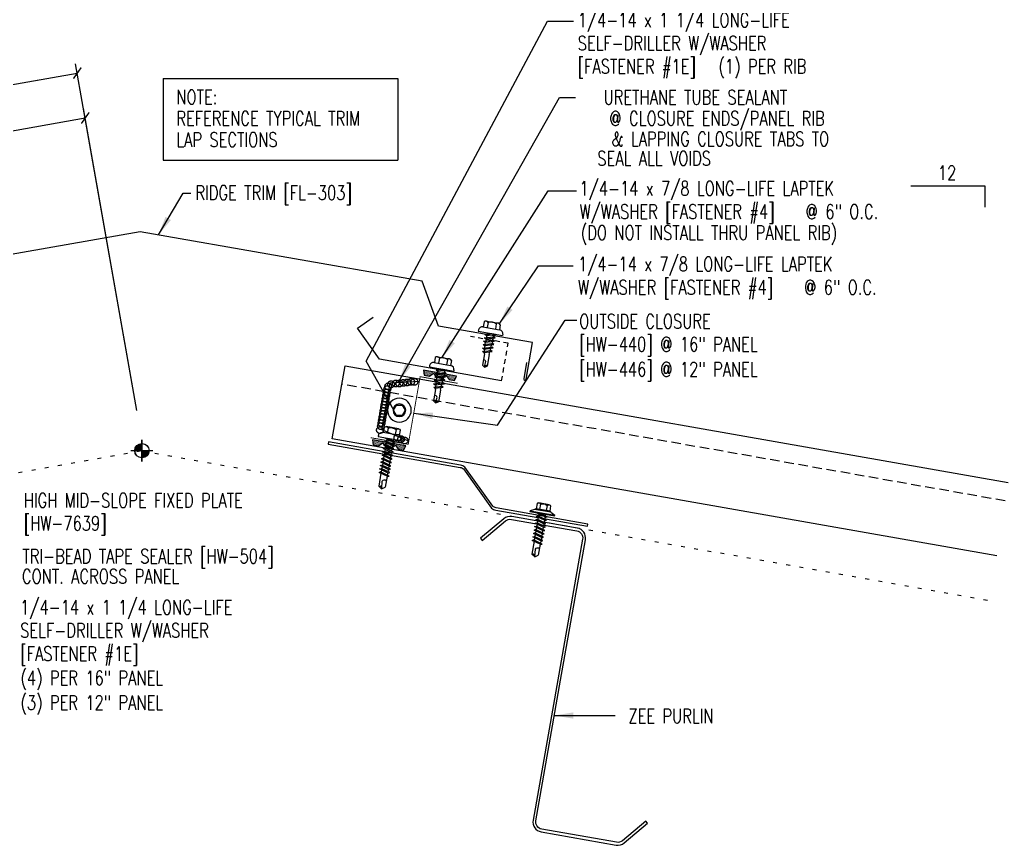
# Model space of a CAD drawing. Header units: inches. Extents: x -2 to 189, y 13 to 99.
# Drawn here: x 20.01 to 45.9, y 13.15 to 34.77 of the extents above; entities that cross this region are included whole.
import ezdxf
from ezdxf.enums import TextEntityAlignment as Align

# ---------------------------------------------------------------- set-up
doc = ezdxf.new("R2010")
doc.units = ezdxf.units.IN
doc.header["$MEASUREMENT"] = 0
for name, pattern in [('CENTER2', [1.125, 0.75, -0.125, 0.125, -0.125]), ('DASH2', [0.1875, 0.125, -0.0625]), ('DOT', [0.25, 0, -0.25]), ('HIDDEN2', [0.1875, 0.125, -0.0625])]:
    doc.linetypes.add(name, pattern=pattern)
for name, color, linetype in [('CLO', 3, 'Continuous'), ('DIM', 2, 'Continuous'), ('FASTENER', 9, 'Continuous'), ('MARK', 1, 'Continuous'), ('PANEL', 11, 'Continuous'), ('PURLIN', 1, 'Continuous'), ('SEALANT', 253, 'CENTER2'), ('SECTION', 11, 'Continuous'), ('STLA', 12, 'Continuous'), ('TAPE', 8, 'Continuous'), ('TEXT', 2, 'Continuous'), ('TRIM', 6, 'Continuous')]:
    doc.layers.add(name, color=color, linetype=linetype)
doc.styles.add('TEXT1', font='ROMANS.shx', dxfattribs={"width": 0.75, "height": 0.375})
doc.dimstyles.new('DETAIL', dxfattribs={"dimscale": 4, "dimtxt": 0.375, "dimasz": 0.0625, "dimexe": 0.0625, "dimexo": 0.125, "dimgap": 0.0625, "dimtad": 1, "dimdec": 4, "dimzin": 3, "dimdsep": 46, "dimlunit": 4, "dimtxsty": 'TEXT1', "dimblk": 'ARCHTICK', "dimcen": 0.0625, "dimclrd": 7, "dimclre": 7, "dimclrt": 2, "dimadec": 0, "dimazin": 0, "dimtfac": 0.59375, "dimtdec": 4, "dimtmove": 0, "dimatfit": 3, "dimfxl": 0, "dimfrac": 2, "dimtolj": 1, "dimtzin": 3, "dimarcsym": 0})
doc.dimstyles.new('DETAIL$7', dxfattribs={"dimscale": 4, "dimtxt": 0.375, "dimasz": 0.125, "dimexe": 0.0625, "dimexo": 0.125, "dimgap": 0.0625, "dimtad": 1, "dimdec": 4, "dimzin": 3, "dimdsep": 46, "dimlunit": 4, "dimtxsty": 'TEXT1', "dimblk": 'ARCHTICK', "dimcen": 0.0625, "dimclrd": 7, "dimclre": 7, "dimclrt": 2, "dimadec": 0, "dimazin": 0, "dimtfac": 0.59375, "dimtdec": 4, "dimtmove": 0, "dimatfit": 3, "dimfxl": 0, "dimfrac": 2, "dimtolj": 1, "dimtzin": 3, "dimarcsym": 0})

# ---------------------------------------------------------------- blocks, each defined once
blk = doc.blocks.new('_ArchTick')
at = {"color": 0, "linetype": 'ByBlock', "const_width": 0.15}
blk.add_lwpolyline([(-0.5, -0.5), (0.5, 0.5)], dxfattribs=at)
blk = doc.blocks.new('*D16')
at = {"layer": 'DEFPOINTS', "color": 0}
for p in [(21.516, 33.376), (10.919, 24.457), (23.162, 24.046)]:
    blk.add_point(p, dxfattribs=at)
at = {"layer": 'DIM', "color": 7, "lineweight": -2}
for p, q in [((23.075, 24.538), (21.473, 33.622)), ((9.713, 31.295), (21.516, 33.376)), ((10.832, 24.949), (9.669, 31.541))]:
    blk.add_line(p, q, dxfattribs=at)
at = {"layer": 'DIM', "color": 7, "lineweight": -2, "xscale": 0.25, "yscale": 0.25, "zscale": 0.25}
for p, rotation in [((21.516, 33.376), 10), ((9.713, 31.295), 190)]:
    blk.add_blockref('_ArchTick', p, dxfattribs=dict(at, rotation=rotation))
at = {"layer": 'DIM', "color": 2, "insert": (15.532, 32.802), "char_height": 0.375, "attachment_point": 5, "rotation": 10, "style": 'TEXT1'}
blk.add_mtext('\\A1;12"', dxfattribs=at)
blk = doc.blocks.new('*D17')
at = {"layer": 'DEFPOINTS', "color": 0}
for p in [(21.724, 32.201), (17.791, 25.711), (23.162, 24.046)]:
    blk.add_point(p, dxfattribs=at)
at = {"layer": 'DIM', "color": 7, "lineweight": -2}
for p, q in [((23.075, 24.538), (21.68, 32.447)), ((16.8, 31.332), (21.724, 32.201)), ((17.704, 26.203), (16.756, 31.579))]:
    blk.add_line(p, q, dxfattribs=at)
at = {"layer": 'DIM', "color": 7, "lineweight": -2, "xscale": 0.25, "yscale": 0.25, "zscale": 0.25}
for p, rotation in [((21.724, 32.201), 10), ((16.8, 31.332), 190)]:
    blk.add_blockref('_ArchTick', p, dxfattribs=dict(at, rotation=rotation))
at = {"layer": 'DIM', "color": 2, "insert": (19.18, 32.233), "char_height": 0.375, "attachment_point": 5, "rotation": 10, "style": 'TEXT1'}
blk.add_mtext('\\A1;5"', dxfattribs=at)
blk = doc.blocks.new('A$C23AA14D5')
at = {"layer": 'CLO', "const_width": 0.0239}
blk.add_lwpolyline([(2.284, 0.187), (1.299, 0.014), (0.987, 1.785), (0.002, 1.611)], dxfattribs=at)
at = {"layer": 'CLO'}
blk.add_lwpolyline([(1.285, 0.094), (1.993, 0.397), (1.776, 1.628), (1.007, 1.67)], dxfattribs=at)
blk = doc.blocks.new('*X7')
at = {"color": 0}
for p, q in [((-0.434, 0.135), (-0.434, 0.135)), ((-0.434, 0.123), (-0.434, 0.123)), ((-0.422, 0.141), (-0.422, 0.141)), ((-0.422, 0.129), (-0.422, 0.129)), ((-0.422, 0.117), (-0.422, 0.117)), ((-0.422, 0.105), (-0.422, 0.105)), ((-0.422, 0.094), (-0.422, 0.094)), ((-0.422, 0.082), (-0.422, 0.082)), ((-0.41, 0.135), (-0.41, 0.135)), ((-0.41, 0.123), (-0.41, 0.123)), ((-0.41, 0.111), (-0.41, 0.111)), ((-0.41, 0.1), (-0.41, 0.1)), ((-0.41, 0.088), (-0.41, 0.088)), ((-0.41, 0.076), (-0.41, 0.076)), ((-0.41, 0.064), (-0.41, 0.064)), ((-0.41, 0.053), (-0.41, 0.053)), ((-0.41, 0.041), (-0.41, 0.041)), ((-0.398, 0.141), (-0.398, 0.141)), ((-0.398, 0.129), (-0.398, 0.129)), ((-0.398, 0.117), (-0.398, 0.117)), ((-0.398, 0.105), (-0.398, 0.105)), ((-0.398, 0.094), (-0.398, 0.094)), ((-0.398, 0.082), (-0.398, 0.082)), ((-0.398, 0.07), (-0.398, 0.07)), ((-0.398, 0.059), (-0.398, 0.059)), ((-0.398, 0.047), (-0.398, 0.047)), ((-0.398, 0.035), (-0.398, 0.035)), ((-0.398, 0.023), (-0.398, 0.023)), ((-0.387, 0.135), (-0.387, 0.135)), ((-0.387, 0.123), (-0.387, 0.123)), ((-0.387, 0.111), (-0.387, 0.111)), ((-0.387, 0.1), (-0.387, 0.1)), ((-0.387, 0.088), (-0.387, 0.088)), ((-0.387, 0.076), (-0.387, 0.076)), ((-0.387, 0.064), (-0.387, 0.064)), ((-0.387, 0.053), (-0.387, 0.053)), ((-0.387, 0.041), (-0.387, 0.041)), ((-0.387, 0.029), (-0.387, 0.029)), ((-0.375, 0.141), (-0.375, 0.141)), ((-0.375, 0.129), (-0.375, 0.129)), ((-0.375, 0.117), (-0.375, 0.117)), ((-0.375, 0.105), (-0.375, 0.105)), ((-0.375, 0.094), (-0.375, 0.094)), ((-0.375, 0.082), (-0.375, 0.082)), ((-0.375, 0.07), (-0.375, 0.07)), ((-0.375, 0.059), (-0.375, 0.059)), ((-0.375, 0.047), (-0.375, 0.047)), ((-0.375, 0.035), (-0.375, 0.035)), ((-0.375, 0.023), (-0.375, 0.023)), ((-0.363, 0.135), (-0.363, 0.135)), ((-0.363, 0.123), (-0.363, 0.123)), ((-0.363, 0.111), (-0.363, 0.111)), ((-0.363, 0.1), (-0.363, 0.1)), ((-0.363, 0.088), (-0.363, 0.088)), ((-0.363, 0.076), (-0.363, 0.076)), ((-0.363, 0.064), (-0.363, 0.064)), ((-0.363, 0.053), (-0.363, 0.053)), ((-0.363, 0.041), (-0.363, 0.041)), ((-0.363, 0.029), (-0.363, 0.029)), ((-0.352, 0.141), (-0.352, 0.141)), ((-0.352, 0.129), (-0.352, 0.129)), ((-0.352, 0.117), (-0.352, 0.117)), ((-0.352, 0.105), (-0.352, 0.105)), ((-0.352, 0.094), (-0.352, 0.094)), ((-0.352, 0.082), (-0.352, 0.082)), ((-0.352, 0.07), (-0.352, 0.07)), ((-0.352, 0.059), (-0.352, 0.059)), ((-0.352, 0.047), (-0.352, 0.047)), ((-0.352, 0.035), (-0.352, 0.035)), ((-0.352, 0.023), (-0.352, 0.023)), ((-0.34, 0.135), (-0.34, 0.135)), ((-0.34, 0.123), (-0.34, 0.123)), ((-0.34, 0.111), (-0.34, 0.111)), ((-0.34, 0.1), (-0.34, 0.1)), ((-0.34, 0.088), (-0.34, 0.088)), ((-0.34, 0.076), (-0.34, 0.076)), ((-0.34, 0.064), (-0.34, 0.064)), ((-0.34, 0.053), (-0.34, 0.053)), ((-0.34, 0.041), (-0.34, 0.041)), ((-0.34, 0.029), (-0.34, 0.029)), ((-0.328, 0.141), (-0.328, 0.141)), ((-0.328, 0.129), (-0.328, 0.129)), ((-0.328, 0.117), (-0.328, 0.117)), ((-0.328, 0.105), (-0.328, 0.105)), ((-0.328, 0.094), (-0.328, 0.094)), ((-0.328, 0.082), (-0.328, 0.082)), ((-0.328, 0.07), (-0.328, 0.07)), ((-0.328, 0.059), (-0.328, 0.059)), ((-0.328, 0.047), (-0.328, 0.047)), ((-0.328, 0.035), (-0.328, 0.035)), ((-0.328, 0.023), (-0.328, 0.023)), ((-0.316, 0.135), (-0.316, 0.135)), ((-0.316, 0.123), (-0.316, 0.123)), ((-0.316, 0.111), (-0.316, 0.111)), ((-0.316, 0.1), (-0.316, 0.1)), ((-0.316, 0.088), (-0.316, 0.088)), ((-0.316, 0.076), (-0.316, 0.076)), ((-0.316, 0.064), (-0.316, 0.064)), ((-0.316, 0.053), (-0.316, 0.053)), ((-0.316, 0.041), (-0.316, 0.041)), ((-0.316, 0.029), (-0.316, 0.029)), ((-0.305, 0.141), (-0.305, 0.141)), ((-0.305, 0.129), (-0.305, 0.129)), ((-0.305, 0.117), (-0.305, 0.117)), ((-0.305, 0.105), (-0.305, 0.105)), ((-0.305, 0.094), (-0.305, 0.094)), ((-0.305, 0.082), (-0.305, 0.082)), ((-0.305, 0.07), (-0.305, 0.07)), ((-0.305, 0.059), (-0.305, 0.059)), ((-0.305, 0.047), (-0.305, 0.047)), ((-0.305, 0.035), (-0.305, 0.035)), ((-0.305, 0.023), (-0.305, 0.023)), ((-0.293, 0.135), (-0.293, 0.135)), ((-0.293, 0.123), (-0.293, 0.123)), ((-0.293, 0.111), (-0.293, 0.111)), ((-0.293, 0.1), (-0.293, 0.1)), ((-0.293, 0.088), (-0.293, 0.088)), ((-0.293, 0.076), (-0.293, 0.076)), ((-0.293, 0.064), (-0.293, 0.064)), ((-0.293, 0.053), (-0.293, 0.053)), ((-0.293, 0.041), (-0.293, 0.041)), ((-0.293, 0.029), (-0.293, 0.029)), ((-0.281, 0.141), (-0.281, 0.141)), ((-0.281, 0.129), (-0.281, 0.129)), ((-0.281, 0.117), (-0.281, 0.117)), ((-0.281, 0.105), (-0.281, 0.105)), ((-0.281, 0.094), (-0.281, 0.094)), ((-0.281, 0.082), (-0.281, 0.082)), ((-0.281, 0.07), (-0.281, 0.07)), ((-0.281, 0.059), (-0.281, 0.059)), ((-0.281, 0.047), (-0.281, 0.047)), ((-0.281, 0.035), (-0.281, 0.035)), ((-0.281, 0.023), (-0.281, 0.023)), ((-0.27, 0.135), (-0.27, 0.135)), ((-0.27, 0.123), (-0.27, 0.123)), ((-0.27, 0.111), (-0.27, 0.111)), ((-0.27, 0.1), (-0.27, 0.1)), ((-0.27, 0.088), (-0.27, 0.088)), ((-0.27, 0.076), (-0.27, 0.076)), ((-0.27, 0.064), (-0.27, 0.064)), ((-0.27, 0.053), (-0.27, 0.053)), ((-0.27, 0.041), (-0.27, 0.041)), ((-0.27, 0.029), (-0.27, 0.029)), ((-0.258, 0.141), (-0.258, 0.141)), ((-0.258, 0.129), (-0.258, 0.129)), ((-0.258, 0.117), (-0.258, 0.117)), ((-0.258, 0.105), (-0.258, 0.105)), ((-0.258, 0.094), (-0.258, 0.094)), ((-0.258, 0.082), (-0.258, 0.082)), ((-0.258, 0.07), (-0.258, 0.07)), ((-0.258, 0.059), (-0.258, 0.059)), ((-0.258, 0.047), (-0.258, 0.047)), ((-0.258, 0.035), (-0.258, 0.035)), ((-0.258, 0.023), (-0.258, 0.023)), ((-0.246, 0.135), (-0.246, 0.135)), ((-0.246, 0.123), (-0.246, 0.123)), ((-0.246, 0.111), (-0.246, 0.111)), ((-0.246, 0.1), (-0.246, 0.1)), ((-0.246, 0.088), (-0.246, 0.088)), ((-0.246, 0.076), (-0.246, 0.076)), ((-0.246, 0.064), (-0.246, 0.064)), ((-0.246, 0.053), (-0.246, 0.053)), ((-0.246, 0.041), (-0.246, 0.041)), ((-0.234, 0.141), (-0.234, 0.141)), ((-0.234, 0.129), (-0.234, 0.129)), ((-0.234, 0.117), (-0.234, 0.117)), ((-0.234, 0.105), (-0.234, 0.105)), ((-0.234, 0.094), (-0.234, 0.094)), ((-0.234, 0.082), (-0.234, 0.082)), ((-0.234, 0.07), (-0.234, 0.07)), ((-0.234, 0.059), (-0.234, 0.059)), ((-0.234, 0.047), (-0.234, 0.047)), ((-0.223, 0.135), (-0.223, 0.135)), ((-0.223, 0.123), (-0.223, 0.123)), ((-0.223, 0.111), (-0.223, 0.111)), ((-0.223, 0.1), (-0.223, 0.1)), ((-0.223, 0.088), (-0.223, 0.088)), ((-0.223, 0.076), (-0.223, 0.076)), ((-0.223, 0.064), (-0.223, 0.064)), ((-0.211, 0.141), (-0.211, 0.141)), ((-0.211, 0.129), (-0.211, 0.129)), ((-0.211, 0.117), (-0.211, 0.117)), ((-0.211, 0.105), (-0.211, 0.105)), ((-0.211, 0.094), (-0.211, 0.094)), ((-0.211, 0.082), (-0.211, 0.082)), ((-0.211, 0.07), (-0.211, 0.07)), ((-0.199, 0.135), (-0.199, 0.135)), ((-0.199, 0.123), (-0.199, 0.123)), ((-0.199, 0.111), (-0.199, 0.111)), ((-0.199, 0.1), (-0.199, 0.1)), ((-0.199, 0.088), (-0.199, 0.088)), ((-0.188, 0.141), (-0.188, 0.141)), ((-0.188, 0.129), (-0.188, 0.129)), ((-0.188, 0.117), (-0.188, 0.117)), ((-0.188, 0.105), (-0.188, 0.105)), ((-0.188, 0.094), (-0.188, 0.094)), ((-0.176, 0.135), (-0.176, 0.135)), ((-0.176, 0.123), (-0.176, 0.123)), ((-0.176, 0.111), (-0.176, 0.111)), ((-0.164, 0.141), (-0.164, 0.141)), ((-0.164, 0.129), (-0.164, 0.129)), ((-0.164, 0.117), (-0.164, 0.117)), ((-0.164, 0.105), (-0.164, 0.105)), ((-0.152, 0.135), (-0.152, 0.135)), ((-0.152, 0.123), (-0.152, 0.123)), ((-0.152, 0.111), (-0.152, 0.111)), ((-0.152, 0.1), (-0.152, 0.1)), ((-0.141, 0.141), (-0.141, 0.141)), ((-0.141, 0.129), (-0.141, 0.129)), ((-0.141, 0.117), (-0.141, 0.117)), ((-0.141, 0.105), (-0.141, 0.105)), ((-0.141, 0.094), (-0.141, 0.094)), ((-0.141, 0.082), (-0.141, 0.082)), ((-0.129, 0.135), (-0.129, 0.135)), ((-0.129, 0.123), (-0.129, 0.123)), ((-0.129, 0.111), (-0.129, 0.111)), ((-0.129, 0.1), (-0.129, 0.1)), ((-0.129, 0.088), (-0.129, 0.088)), ((-0.129, 0.076), (-0.129, 0.076)), ((-0.117, 0.141), (-0.117, 0.141)), ((-0.117, 0.129), (-0.117, 0.129)), ((-0.117, 0.117), (-0.117, 0.117)), ((-0.117, 0.105), (-0.117, 0.105)), ((-0.117, 0.094), (-0.117, 0.094)), ((-0.117, 0.082), (-0.117, 0.082)), ((-0.117, 0.07), (-0.117, 0.07)), ((-0.117, 0.059), (-0.117, 0.059)), ((-0.105, 0.135), (-0.105, 0.135)), ((-0.105, 0.123), (-0.105, 0.123)), ((-0.105, 0.111), (-0.105, 0.111)), ((-0.105, 0.1), (-0.105, 0.1)), ((-0.105, 0.088), (-0.105, 0.088)), ((-0.105, 0.076), (-0.105, 0.076)), ((-0.105, 0.064), (-0.105, 0.064)), ((-0.105, 0.053), (-0.105, 0.053)), ((-0.094, 0.141), (-0.094, 0.141)), ((-0.094, 0.129), (-0.094, 0.129)), ((-0.094, 0.117), (-0.094, 0.117)), ((-0.094, 0.105), (-0.094, 0.105)), ((-0.094, 0.094), (-0.094, 0.094)), ((-0.094, 0.082), (-0.094, 0.082)), ((-0.094, 0.07), (-0.094, 0.07)), ((-0.094, 0.059), (-0.094, 0.059)), ((-0.094, 0.047), (-0.094, 0.047)), ((-0.094, 0.035), (-0.094, 0.035)), ((-0.082, 0.135), (-0.082, 0.135)), ((-0.082, 0.123), (-0.082, 0.123)), ((-0.082, 0.111), (-0.082, 0.111)), ((-0.082, 0.1), (-0.082, 0.1)), ((-0.082, 0.088), (-0.082, 0.088)), ((-0.082, 0.076), (-0.082, 0.076)), ((-0.082, 0.064), (-0.082, 0.064)), ((-0.082, 0.053), (-0.082, 0.053)), ((-0.082, 0.041), (-0.082, 0.041)), ((-0.082, 0.029), (-0.082, 0.029)), ((-0.07, 0.141), (-0.07, 0.141)), ((-0.07, 0.129), (-0.07, 0.129)), ((-0.07, 0.117), (-0.07, 0.117)), ((-0.07, 0.105), (-0.07, 0.105)), ((-0.07, 0.094), (-0.07, 0.094)), ((-0.07, 0.082), (-0.07, 0.082)), ((-0.07, 0.07), (-0.07, 0.07)), ((-0.07, 0.059), (-0.07, 0.059)), ((-0.07, 0.047), (-0.07, 0.047)), ((-0.07, 0.035), (-0.07, 0.035)), ((-0.07, 0.023), (-0.07, 0.023)), ((-0.059, 0.135), (-0.059, 0.135)), ((-0.059, 0.123), (-0.059, 0.123)), ((-0.059, 0.111), (-0.059, 0.111)), ((-0.059, 0.1), (-0.059, 0.1)), ((-0.059, 0.088), (-0.059, 0.088)), ((-0.059, 0.076), (-0.059, 0.076)), ((-0.059, 0.064), (-0.059, 0.064)), ((-0.059, 0.053), (-0.059, 0.053)), ((-0.059, 0.041), (-0.059, 0.041)), ((-0.059, 0.029), (-0.059, 0.029)), ((-0.047, 0.141), (-0.047, 0.141)), ((-0.047, 0.129), (-0.047, 0.129)), ((-0.047, 0.117), (-0.047, 0.117)), ((-0.047, 0.105), (-0.047, 0.105)), ((-0.047, 0.094), (-0.047, 0.094)), ((-0.047, 0.082), (-0.047, 0.082)), ((-0.047, 0.07), (-0.047, 0.07)), ((-0.047, 0.059), (-0.047, 0.059)), ((-0.047, 0.047), (-0.047, 0.047)), ((-0.047, 0.035), (-0.047, 0.035)), ((-0.047, 0.023), (-0.047, 0.023)), ((-0.035, 0.135), (-0.035, 0.135)), ((-0.035, 0.123), (-0.035, 0.123)), ((-0.035, 0.111), (-0.035, 0.111)), ((-0.035, 0.1), (-0.035, 0.1)), ((-0.035, 0.088), (-0.035, 0.088)), ((-0.035, 0.076), (-0.035, 0.076)), ((-0.035, 0.064), (-0.035, 0.064)), ((-0.035, 0.053), (-0.035, 0.053)), ((-0.035, 0.041), (-0.035, 0.041)), ((-0.035, 0.029), (-0.035, 0.029)), ((-0.023, 0.141), (-0.023, 0.141)), ((-0.023, 0.129), (-0.023, 0.129)), ((-0.023, 0.117), (-0.023, 0.117)), ((-0.023, 0.105), (-0.023, 0.105)), ((-0.023, 0.094), (-0.023, 0.094)), ((-0.023, 0.082), (-0.023, 0.082)), ((-0.023, 0.07), (-0.023, 0.07)), ((-0.023, 0.059), (-0.023, 0.059)), ((-0.023, 0.047), (-0.023, 0.047)), ((-0.023, 0.035), (-0.023, 0.035)), ((-0.023, 0.023), (-0.023, 0.023)), ((-0.012, 0.135), (-0.012, 0.135)), ((-0.012, 0.123), (-0.012, 0.123)), ((-0.012, 0.111), (-0.012, 0.111)), ((-0.012, 0.1), (-0.012, 0.1)), ((-0.012, 0.088), (-0.012, 0.088)), ((-0.012, 0.076), (-0.012, 0.076)), ((-0.012, 0.064), (-0.012, 0.064)), ((-0.012, 0.053), (-0.012, 0.053)), ((-0.012, 0.041), (-0.012, 0.041)), ((-0.012, 0.029), (-0.012, 0.029)), ((0, 0.141), (0, 0.141)), ((0, 0.129), (0, 0.129)), ((0, 0.117), (0, 0.117)), ((0, 0.105), (0, 0.105)), ((0, 0.094), (0, 0.094)), ((0, 0.082), (0, 0.082)), ((0, 0.07), (0, 0.07)), ((0, 0.059), (0, 0.059)), ((0, 0.047), (0, 0.047)), ((0, 0.035), (0, 0.035)), ((0, 0.023), (0, 0.023)), ((0.012, 0.135), (0.012, 0.135)), ((0.012, 0.123), (0.012, 0.123)), ((0.012, 0.111), (0.012, 0.111)), ((0.012, 0.1), (0.012, 0.1)), ((0.012, 0.088), (0.012, 0.088)), ((0.012, 0.076), (0.012, 0.076)), ((0.012, 0.064), (0.012, 0.064)), ((0.012, 0.053), (0.012, 0.053)), ((0.012, 0.041), (0.012, 0.041)), ((0.012, 0.029), (0.012, 0.029)), ((0.023, 0.141), (0.023, 0.141)), ((0.023, 0.129), (0.023, 0.129)), ((0.023, 0.117), (0.023, 0.117)), ((0.023, 0.105), (0.023, 0.105)), ((0.023, 0.094), (0.023, 0.094)), ((0.023, 0.082), (0.023, 0.082)), ((0.023, 0.07), (0.023, 0.07)), ((0.023, 0.059), (0.023, 0.059)), ((0.023, 0.047), (0.023, 0.047)), ((0.023, 0.035), (0.023, 0.035)), ((0.023, 0.023), (0.023, 0.023)), ((0.035, 0.135), (0.035, 0.135)), ((0.035, 0.123), (0.035, 0.123)), ((0.035, 0.111), (0.035, 0.111)), ((0.035, 0.1), (0.035, 0.1)), ((0.035, 0.088), (0.035, 0.088)), ((0.035, 0.076), (0.035, 0.076)), ((0.035, 0.064), (0.035, 0.064)), ((0.035, 0.053), (0.035, 0.053)), ((0.035, 0.041), (0.035, 0.041)), ((0.035, 0.029), (0.035, 0.029)), ((0.047, 0.141), (0.047, 0.141)), ((0.047, 0.129), (0.047, 0.129)), ((0.047, 0.117), (0.047, 0.117)), ((0.047, 0.105), (0.047, 0.105)), ((0.047, 0.094), (0.047, 0.094)), ((0.047, 0.082), (0.047, 0.082)), ((0.047, 0.07), (0.047, 0.07)), ((0.047, 0.059), (0.047, 0.059)), ((0.047, 0.047), (0.047, 0.047)), ((0.047, 0.035), (0.047, 0.035)), ((0.047, 0.023), (0.047, 0.023)), ((0.059, 0.135), (0.059, 0.135)), ((0.059, 0.123), (0.059, 0.123)), ((0.059, 0.111), (0.059, 0.111)), ((0.059, 0.1), (0.059, 0.1)), ((0.059, 0.088), (0.059, 0.088)), ((0.059, 0.076), (0.059, 0.076)), ((0.059, 0.064), (0.059, 0.064)), ((0.059, 0.053), (0.059, 0.053)), ((0.059, 0.041), (0.059, 0.041)), ((0.059, 0.029), (0.059, 0.029)), ((0.07, 0.141), (0.07, 0.141)), ((0.07, 0.129), (0.07, 0.129)), ((0.07, 0.117), (0.07, 0.117)), ((0.07, 0.105), (0.07, 0.105)), ((0.07, 0.094), (0.07, 0.094)), ((0.07, 0.082), (0.07, 0.082)), ((0.07, 0.07), (0.07, 0.07)), ((0.07, 0.059), (0.07, 0.059)), ((0.07, 0.047), (0.07, 0.047)), ((0.07, 0.035), (0.07, 0.035)), ((0.07, 0.023), (0.07, 0.023)), ((0.082, 0.135), (0.082, 0.135)), ((0.082, 0.123), (0.082, 0.123)), ((0.082, 0.111), (0.082, 0.111)), ((0.082, 0.1), (0.082, 0.1)), ((0.082, 0.088), (0.082, 0.088)), ((0.082, 0.076), (0.082, 0.076)), ((0.082, 0.064), (0.082, 0.064)), ((0.082, 0.053), (0.082, 0.053)), ((0.082, 0.041), (0.082, 0.041)), ((0.082, 0.029), (0.082, 0.029)), ((0.094, 0.141), (0.094, 0.141)), ((0.094, 0.129), (0.094, 0.129)), ((0.094, 0.117), (0.094, 0.117)), ((0.094, 0.105), (0.094, 0.105)), ((0.094, 0.094), (0.094, 0.094)), ((0.094, 0.082), (0.094, 0.082)), ((0.094, 0.07), (0.094, 0.07)), ((0.094, 0.059), (0.094, 0.059)), ((0.094, 0.047), (0.094, 0.047)), ((0.094, 0.035), (0.094, 0.035)), ((0.105, 0.135), (0.105, 0.135)), ((0.105, 0.123), (0.105, 0.123)), ((0.105, 0.111), (0.105, 0.111)), ((0.105, 0.1), (0.105, 0.1)), ((0.105, 0.088), (0.105, 0.088)), ((0.105, 0.076), (0.105, 0.076)), ((0.105, 0.064), (0.105, 0.064)), ((0.105, 0.053), (0.105, 0.053)), ((0.117, 0.141), (0.117, 0.141)), ((0.117, 0.129), (0.117, 0.129)), ((0.117, 0.117), (0.117, 0.117)), ((0.117, 0.105), (0.117, 0.105)), ((0.117, 0.094), (0.117, 0.094)), ((0.117, 0.082), (0.117, 0.082)), ((0.117, 0.07), (0.117, 0.07)), ((0.117, 0.059), (0.117, 0.059)), ((0.129, 0.135), (0.129, 0.135)), ((0.129, 0.123), (0.129, 0.123)), ((0.129, 0.111), (0.129, 0.111)), ((0.129, 0.1), (0.129, 0.1)), ((0.129, 0.088), (0.129, 0.088)), ((0.129, 0.076), (0.129, 0.076)), ((0.141, 0.141), (0.141, 0.141)), ((0.141, 0.129), (0.141, 0.129)), ((0.141, 0.117), (0.141, 0.117)), ((0.141, 0.105), (0.141, 0.105)), ((0.141, 0.094), (0.141, 0.094)), ((0.141, 0.082), (0.141, 0.082)), ((0.152, 0.135), (0.152, 0.135)), ((0.152, 0.123), (0.152, 0.123)), ((0.152, 0.111), (0.152, 0.111)), ((0.152, 0.1), (0.152, 0.1)), ((0.164, 0.141), (0.164, 0.141)), ((0.164, 0.129), (0.164, 0.129)), ((0.164, 0.117), (0.164, 0.117)), ((0.164, 0.105), (0.164, 0.105)), ((0.176, 0.135), (0.176, 0.135)), ((0.176, 0.123), (0.176, 0.123)), ((0.176, 0.111), (0.176, 0.111)), ((0.188, 0.141), (0.188, 0.141)), ((0.188, 0.129), (0.188, 0.129)), ((0.188, 0.117), (0.188, 0.117)), ((0.188, 0.105), (0.188, 0.105)), ((0.188, 0.094), (0.188, 0.094)), ((0.199, 0.135), (0.199, 0.135)), ((0.199, 0.123), (0.199, 0.123)), ((0.199, 0.111), (0.199, 0.111)), ((0.199, 0.1), (0.199, 0.1)), ((0.199, 0.088), (0.199, 0.088)), ((0.211, 0.141), (0.211, 0.141)), ((0.211, 0.129), (0.211, 0.129)), ((0.211, 0.117), (0.211, 0.117)), ((0.211, 0.105), (0.211, 0.105)), ((0.211, 0.094), (0.211, 0.094)), ((0.211, 0.082), (0.211, 0.082)), ((0.211, 0.07), (0.211, 0.07)), ((0.223, 0.135), (0.223, 0.135)), ((0.223, 0.123), (0.223, 0.123)), ((0.223, 0.111), (0.223, 0.111)), ((0.223, 0.1), (0.223, 0.1)), ((0.223, 0.088), (0.223, 0.088)), ((0.223, 0.076), (0.223, 0.076)), ((0.223, 0.064), (0.223, 0.064)), ((0.234, 0.141), (0.234, 0.141)), ((0.234, 0.129), (0.234, 0.129)), ((0.234, 0.117), (0.234, 0.117)), ((0.234, 0.105), (0.234, 0.105)), ((0.234, 0.094), (0.234, 0.094)), ((0.234, 0.082), (0.234, 0.082)), ((0.234, 0.07), (0.234, 0.07)), ((0.234, 0.059), (0.234, 0.059)), ((0.234, 0.047), (0.234, 0.047)), ((0.246, 0.135), (0.246, 0.135)), ((0.246, 0.123), (0.246, 0.123)), ((0.246, 0.111), (0.246, 0.111)), ((0.246, 0.1), (0.246, 0.1)), ((0.246, 0.088), (0.246, 0.088)), ((0.246, 0.076), (0.246, 0.076)), ((0.246, 0.064), (0.246, 0.064)), ((0.246, 0.053), (0.246, 0.053)), ((0.246, 0.041), (0.246, 0.041)), ((0.258, 0.141), (0.258, 0.141)), ((0.258, 0.129), (0.258, 0.129)), ((0.258, 0.117), (0.258, 0.117)), ((0.258, 0.105), (0.258, 0.105)), ((0.258, 0.094), (0.258, 0.094)), ((0.258, 0.082), (0.258, 0.082)), ((0.258, 0.07), (0.258, 0.07)), ((0.258, 0.059), (0.258, 0.059)), ((0.258, 0.047), (0.258, 0.047)), ((0.258, 0.035), (0.258, 0.035)), ((0.258, 0.023), (0.258, 0.023)), ((0.27, 0.135), (0.27, 0.135)), ((0.27, 0.123), (0.27, 0.123)), ((0.27, 0.111), (0.27, 0.111)), ((0.27, 0.1), (0.27, 0.1)), ((0.27, 0.088), (0.27, 0.088)), ((0.27, 0.076), (0.27, 0.076)), ((0.27, 0.064), (0.27, 0.064)), ((0.27, 0.053), (0.27, 0.053)), ((0.27, 0.041), (0.27, 0.041)), ((0.27, 0.029), (0.27, 0.029)), ((0.281, 0.141), (0.281, 0.141)), ((0.281, 0.129), (0.281, 0.129)), ((0.281, 0.117), (0.281, 0.117)), ((0.281, 0.105), (0.281, 0.105)), ((0.281, 0.094), (0.281, 0.094)), ((0.281, 0.082), (0.281, 0.082)), ((0.281, 0.07), (0.281, 0.07)), ((0.281, 0.059), (0.281, 0.059)), ((0.281, 0.047), (0.281, 0.047)), ((0.281, 0.035), (0.281, 0.035)), ((0.281, 0.023), (0.281, 0.023)), ((0.293, 0.135), (0.293, 0.135)), ((0.293, 0.123), (0.293, 0.123)), ((0.293, 0.111), (0.293, 0.111)), ((0.293, 0.1), (0.293, 0.1)), ((0.293, 0.088), (0.293, 0.088)), ((0.293, 0.076), (0.293, 0.076)), ((0.293, 0.064), (0.293, 0.064)), ((0.293, 0.053), (0.293, 0.053)), ((0.293, 0.041), (0.293, 0.041)), ((0.293, 0.029), (0.293, 0.029)), ((0.305, 0.141), (0.305, 0.141)), ((0.305, 0.129), (0.305, 0.129)), ((0.305, 0.117), (0.305, 0.117)), ((0.305, 0.105), (0.305, 0.105)), ((0.305, 0.094), (0.305, 0.094)), ((0.305, 0.082), (0.305, 0.082)), ((0.305, 0.07), (0.305, 0.07)), ((0.305, 0.059), (0.305, 0.059)), ((0.305, 0.047), (0.305, 0.047)), ((0.305, 0.035), (0.305, 0.035)), ((0.305, 0.023), (0.305, 0.023)), ((0.316, 0.135), (0.316, 0.135)), ((0.316, 0.123), (0.316, 0.123)), ((0.316, 0.111), (0.316, 0.111)), ((0.316, 0.1), (0.316, 0.1)), ((0.316, 0.088), (0.316, 0.088)), ((0.316, 0.076), (0.316, 0.076)), ((0.316, 0.064), (0.316, 0.064)), ((0.316, 0.053), (0.316, 0.053)), ((0.316, 0.041), (0.316, 0.041)), ((0.316, 0.029), (0.316, 0.029)), ((0.328, 0.141), (0.328, 0.141)), ((0.328, 0.129), (0.328, 0.129)), ((0.328, 0.117), (0.328, 0.117)), ((0.328, 0.105), (0.328, 0.105)), ((0.328, 0.094), (0.328, 0.094)), ((0.328, 0.082), (0.328, 0.082)), ((0.328, 0.07), (0.328, 0.07)), ((0.328, 0.059), (0.328, 0.059)), ((0.328, 0.047), (0.328, 0.047)), ((0.328, 0.035), (0.328, 0.035)), ((0.328, 0.023), (0.328, 0.023)), ((0.34, 0.135), (0.34, 0.135)), ((0.34, 0.123), (0.34, 0.123)), ((0.34, 0.111), (0.34, 0.111)), ((0.34, 0.1), (0.34, 0.1)), ((0.34, 0.088), (0.34, 0.088)), ((0.34, 0.076), (0.34, 0.076)), ((0.34, 0.064), (0.34, 0.064)), ((0.34, 0.053), (0.34, 0.053)), ((0.34, 0.041), (0.34, 0.041)), ((0.34, 0.029), (0.34, 0.029)), ((0.352, 0.141), (0.352, 0.141)), ((0.352, 0.129), (0.352, 0.129)), ((0.352, 0.117), (0.352, 0.117)), ((0.352, 0.105), (0.352, 0.105)), ((0.352, 0.094), (0.352, 0.094)), ((0.352, 0.082), (0.352, 0.082)), ((0.352, 0.07), (0.352, 0.07)), ((0.352, 0.059), (0.352, 0.059)), ((0.352, 0.047), (0.352, 0.047)), ((0.352, 0.035), (0.352, 0.035)), ((0.352, 0.023), (0.352, 0.023)), ((0.363, 0.135), (0.363, 0.135)), ((0.363, 0.123), (0.363, 0.123)), ((0.363, 0.111), (0.363, 0.111)), ((0.363, 0.1), (0.363, 0.1)), ((0.363, 0.088), (0.363, 0.088)), ((0.363, 0.076), (0.363, 0.076)), ((0.363, 0.064), (0.363, 0.064)), ((0.363, 0.053), (0.363, 0.053)), ((0.363, 0.041), (0.363, 0.041)), ((0.363, 0.029), (0.363, 0.029)), ((0.375, 0.141), (0.375, 0.141)), ((0.375, 0.129), (0.375, 0.129)), ((0.375, 0.117), (0.375, 0.117)), ((0.375, 0.105), (0.375, 0.105)), ((0.375, 0.094), (0.375, 0.094)), ((0.375, 0.082), (0.375, 0.082)), ((0.375, 0.07), (0.375, 0.07)), ((0.375, 0.059), (0.375, 0.059)), ((0.375, 0.047), (0.375, 0.047)), ((0.375, 0.035), (0.375, 0.035)), ((0.375, 0.023), (0.375, 0.023)), ((0.387, 0.135), (0.387, 0.135)), ((0.387, 0.123), (0.387, 0.123)), ((0.387, 0.111), (0.387, 0.111)), ((0.387, 0.1), (0.387, 0.1)), ((0.387, 0.088), (0.387, 0.088)), ((0.387, 0.076), (0.387, 0.076)), ((0.387, 0.064), (0.387, 0.064)), ((0.387, 0.053), (0.387, 0.053)), ((0.387, 0.041), (0.387, 0.041)), ((0.387, 0.029), (0.387, 0.029)), ((0.398, 0.141), (0.398, 0.141)), ((0.398, 0.129), (0.398, 0.129)), ((0.398, 0.117), (0.398, 0.117)), ((0.398, 0.105), (0.398, 0.105)), ((0.398, 0.094), (0.398, 0.094)), ((0.398, 0.082), (0.398, 0.082)), ((0.398, 0.07), (0.398, 0.07)), ((0.398, 0.059), (0.398, 0.059)), ((0.398, 0.047), (0.398, 0.047)), ((0.398, 0.035), (0.398, 0.035)), ((0.398, 0.023), (0.398, 0.023)), ((0.41, 0.135), (0.41, 0.135)), ((0.41, 0.123), (0.41, 0.123)), ((0.41, 0.111), (0.41, 0.111)), ((0.41, 0.1), (0.41, 0.1)), ((0.41, 0.088), (0.41, 0.088)), ((0.41, 0.076), (0.41, 0.076)), ((0.41, 0.064), (0.41, 0.064)), ((0.41, 0.053), (0.41, 0.053)), ((0.41, 0.041), (0.41, 0.041)), ((0.422, 0.141), (0.422, 0.141)), ((0.422, 0.129), (0.422, 0.129)), ((0.422, 0.117), (0.422, 0.117)), ((0.422, 0.105), (0.422, 0.105)), ((0.422, 0.094), (0.422, 0.094)), ((0.422, 0.082), (0.422, 0.082)), ((0.434, 0.135), (0.434, 0.135)), ((0.434, 0.123), (0.434, 0.123))]:
    blk.add_line(p, q, dxfattribs=at)
blk = doc.blocks.new('MB_DBTAP')
at = {"layer": 'TAPE', "color": 9}
blk.add_lwpolyline([(-0.403, 0.018), (-0.442, 0.141), (0.442, 0.141), (0.403, 0.018), (0.26, 0.018), (0.17, 0.109), (0.079, 0.018), (0, 0.018), (-0.079, 0.018), (-0.17, 0.109), (-0.26, 0.018)], close=True, dxfattribs=at)
at = {"layer": 'TAPE', "color": 251}
blk.add_blockref('*X7', (0, 0), dxfattribs=at)
blk = doc.blocks.new('MB_516W')
blk.add_lwpolyline([(-0.078, 0.135), (-0.156, 0), (-0.078, -0.135), (0.078, -0.135), (0.156, 0), (0.078, 0.135)], close=True)
for radius in [0.312, 0.166]:
    blk.add_circle((0, 0), radius)
blk = doc.blocks.new('fz5')
at = {"layer": 'FASTENER'}
for p, q in [((-0.217, 0.305), (-0.217, 0.171)), ((-0.163, 0.337), (0.159, 0.337)), ((-0.108, 0.305), (-0.108, 0.171)), ((0.105, 0.305), (0.105, 0.171)), ((0.214, 0.305), (0.214, 0.171)), ((-0.326, 0.071), (-0.326, 0.037)), ((-0.326, 0.037), (0.322, 0.037)), ((-0.226, 0.171), (0.214, 0.171)), ((-0.141, -0.014), (0.037, 0.037)), ((-0.105, -0.034), (0.137, 0.035)), ((-0.088, 0.037), (-0.088, 0.001)), ((-0.088, 0.037), (0.085, 0.037)), ((0.085, 0.037), (0.134, 0.037)), ((0.085, 0.02), (0.085, -0.041)), ((0.137, 0.035), (0.134, 0.037)), ((0.322, 0.071), (0.322, 0.037)), ((-0.105, -0.034), (-0.141, -0.014)), ((-0.141, -0.105), (0.102, -0.036)), ((-0.105, -0.125), (-0.141, -0.105)), ((-0.141, -0.196), (0.102, -0.127)), ((-0.105, -0.216), (-0.141, -0.196)), ((-0.141, -0.287), (0.102, -0.217)), ((-0.105, -0.125), (0.137, -0.056)), ((-0.105, -0.216), (0.137, -0.147)), ((-0.105, -0.307), (0.137, -0.238)), ((-0.088, -0.029), (-0.088, -0.09)), ((-0.088, -0.12), (-0.088, -0.181)), ((-0.084, -0.27), (-0.088, -0.211)), ((0.077, -0.315), (0.082, -0.253)), ((0.084, -0.223), (0.085, -0.211)), ((0.085, -0.071), (0.085, -0.131)), ((0.085, -0.162), (0.085, -0.211)), ((0.137, -0.056), (0.102, -0.036)), ((0.137, -0.147), (0.102, -0.127)), ((0.137, -0.238), (0.102, -0.217)), ((-0.105, -0.307), (-0.141, -0.287)), ((-0.141, -0.378), (0.102, -0.308)), ((-0.105, -0.398), (-0.141, -0.378)), ((-0.122, -0.463), (0.089, -0.403)), ((-0.086, -0.483), (-0.122, -0.463)), ((-0.105, -0.398), (0.137, -0.328)), ((-0.086, -0.483), (0.124, -0.423)), ((-0.078, -0.36), (-0.082, -0.3)), ((-0.071, -0.449), (-0.075, -0.389)), ((-0.066, -0.516), (-0.069, -0.478)), ((-0.066, -0.516), (-0.066, -0.82)), ((0.063, -0.515), (0.068, -0.439)), ((0.063, -0.516), (0.063, -0.82)), ((0.071, -0.408), (0.075, -0.346)), ((0.124, -0.423), (0.089, -0.403)), ((0.137, -0.328), (0.102, -0.308)), ((-0.003, -0.854), (0.009, -0.714)), ((-0.002, -0.866), (-0.066, -0.82)), ((-0.002, -0.866), (0.063, -0.82))]:
    blk.add_line(p, q, dxfattribs=at)
for centre, radius, start, end in [((-0.163, 0.274), 0.0628, 29.8754, 150.1246), ((-0.002, 0.141), 0.196, 56.9974, 123.0026), ((0.159, 0.274), 0.0628, 29.8754, 150.1246), ((-0.226, 0.071), 0.1, 90, 180), ((0.222, 0.071), 0.1, 0, 90), ((0.073, -0.516), 0.01, 175.9484, 180), ((-0.036, -0.723), 0.0461, 11.1445, 130.906), ((0.039, -0.855), 0.0422, 55.4585, 194.8454)]:
    blk.add_arc(centre, radius, start, end, dxfattribs=at)
blk = doc.blocks.new('slopr1')
at = {"layer": 'MARK', "color": 6}
blk.add_lwpolyline([(0, 0), (0, 0.1368), (-0.4871, 0.1368)], dxfattribs=at)
at = {"layer": 'MARK', "color": 2, "style": 'TEXT1', "width": 0.75}
blk.add_text('12', height=0.09375, dxfattribs=at).set_placement((-0.3095, 0.1779))
blk.add_attdef('SLOPR1', (0.0415, 0.0243), '', height=0.0938, dxfattribs=at)
blk = doc.blocks.new('FD-F4')
at = {"layer": 'TEXT', "style": 'TEXT1', "width": 0.75}
for s, p in [('1/4-14 x 7/8 LONG-LIFE LAPTEK', (0.0047, -0.0408)), ('W/WASHER [FASTENER #4]', (0.0047, -0.1926))]:
    blk.add_text(s, height=0.09375, dxfattribs=at).set_placement(p)
blk.add_attdef('(QUANTITY)', (1.4847, -0.1926), '', height=0.0938, dxfattribs=at)
at = {"layer": 'TEXT', "style": 'TEXT1', "flags": 1}
for tag, p in [('Color', (0.0624, -0.4349)), ('Calc', (0.0624, -0.4349)), ('Opt1', (0.0624, -0.4349)), ('Opt2', (0.0624, -0.4349)), ('Opt3', (0.0624, -0.4349)), ('Description', (0.0624, -0.4349)), ('Multiple', (0.0624, -0.4349)), ('Part', (0.0624, -0.4349)), ('Spare1', (0.0624, -0.6224)), ('Spare2', (0.0624, -0.6224)), ('Spare3', (0.0624, -0.6224)), ('Spare4', (0.0624, -0.6224)), ('Spare5', (0.0624, -0.6224)), ('Spare6', (0.0624, -0.6224)), ('Spare7', (0.0624, -0.6224)), ('Spare8', (0.0624, -0.6224)), ('Spare9', (0.0624, -0.6224)), ('Spare10', (0.0624, -0.6224))]:
    blk.add_attdef(tag, p, '', height=0.0938, dxfattribs=at)
blk = doc.blocks.new('A$C30686E82')
for p, q in [((-2.715, 0.761), (3.437, 0.761)), ((-2.715, 0.761), (-2.715, -1.379)), ((3.437, 0.761), (3.437, -1.379)), ((-2.715, -1.379), (3.437, -1.379))]:
    blk.add_line(p, q)
at = {"layer": 'TEXT', "style": 'TEXT1', "width": 0.75}
for s, p in [('NOTE:', (-2.368, 0.081)), ('REFERENCE TYPICAL TRIM', (-2.368, -0.477)), ('LAP SECTIONS', (-2.368, -1.035))]:
    blk.add_text(s, height=0.375, dxfattribs=at).set_placement(p)
blk = doc.blocks.new('wp')
at = {"layer": 'SECTION'}
for p, q in [((0, -0.0958), (0, 0.0958)), ((-0.0958, 0), (0.0958, 0))]:
    blk.add_line(p, q, dxfattribs=at)
at = {"layer": 'SECTION', "const_width": 0.0625}
for points in [[(0, 0.0312, 0.414214), (-0.0312, 0, 1)], [(0, -0.0312, 0.414214), (0.0312, 0, 1)]]:
    blk.add_lwpolyline(points, format="xyb", dxfattribs=at)
at = {"layer": 'SECTION'}
blk.add_circle((0, 0), 0.0625, dxfattribs=at)
blk = doc.blocks.new('SD9')
at = {"layer": 'FASTENER'}
for p, q in [((-0.181, 0.276), (-0.181, 0.137)), ((-0.135, 0.302), (0.135, 0.302)), ((-0.089, 0.276), (-0.089, 0.137)), ((0.089, 0.276), (0.089, 0.137)), ((0.181, 0.276), (0.181, 0.137)), ((-0.217, 0.114), (-0.326, 0.059)), ((-0.326, 0.059), (-0.326, 0.049)), ((-0.326, 0.049), (0.326, 0.049)), ((-0.217, 0.114), (0.217, 0.114)), ((-0.193, 0.137), (0.193, 0.137)), ((-0.193, 0.119), (0.193, 0.119)), ((-0.181, 0.137), (0.181, 0.137)), ((-0.139, -0.016), (0.046, 0.037)), ((-0.104, -0.036), (0.139, 0.033)), ((-0.086, 0.037), (-0.086, -0.001)), ((-0.086, 0.037), (0.086, 0.037)), ((0.086, 0.037), (0.133, 0.037)), ((0.086, 0.018), (0.086, -0.042)), ((0.139, 0.033), (0.133, 0.037)), ((0.217, 0.114), (0.326, 0.059)), ((0.326, 0.059), (0.326, 0.049)), ((-0.104, -0.036), (-0.139, -0.016)), ((-0.139, -0.107), (0.104, -0.038)), ((-0.104, -0.127), (-0.139, -0.107)), ((-0.139, -0.198), (0.104, -0.128)), ((-0.104, -0.218), (-0.139, -0.198)), ((-0.139, -0.289), (0.104, -0.219)), ((-0.104, -0.127), (0.139, -0.058)), ((-0.104, -0.218), (0.139, -0.149)), ((-0.104, -0.309), (0.139, -0.239)), ((-0.086, -0.031), (-0.086, -0.092)), ((-0.086, -0.122), (-0.086, -0.183)), ((-0.086, -0.213), (-0.086, -0.274)), ((0.086, -0.073), (0.086, -0.133)), ((0.086, -0.164), (0.086, -0.224)), ((0.086, -0.255), (0.086, -0.315)), ((0.139, -0.058), (0.104, -0.038)), ((0.139, -0.149), (0.104, -0.128)), ((0.139, -0.239), (0.104, -0.219)), ((-0.104, -0.309), (-0.139, -0.289)), ((-0.139, -0.38), (0.104, -0.31)), ((-0.104, -0.4), (-0.139, -0.38)), ((-0.139, -0.47), (0.104, -0.401)), ((-0.104, -0.491), (-0.139, -0.47)), ((-0.139, -0.561), (0.104, -0.492)), ((-0.104, -0.4), (0.139, -0.33)), ((-0.104, -0.491), (0.139, -0.421)), ((-0.104, -0.581), (0.139, -0.512)), ((-0.086, -0.304), (-0.086, -0.364)), ((-0.086, -0.395), (-0.086, -0.455)), ((-0.086, -0.486), (-0.086, -0.546)), ((0.086, -0.345), (0.086, -0.406)), ((0.086, -0.436), (0.086, -0.497)), ((0.139, -0.33), (0.104, -0.31)), ((0.139, -0.421), (0.104, -0.401)), ((0.139, -0.512), (0.104, -0.492)), ((-0.104, -0.581), (-0.139, -0.561)), ((-0.139, -0.652), (0.104, -0.583)), ((-0.104, -0.672), (-0.139, -0.652)), ((-0.139, -0.743), (0.104, -0.674)), ((-0.104, -0.763), (-0.139, -0.743)), ((-0.104, -0.672), (0.139, -0.603)), ((-0.104, -0.763), (0.139, -0.694)), ((-0.086, -0.577), (-0.086, -0.637)), ((-0.086, -0.667), (-0.086, -0.728)), ((-0.086, -0.758), (-0.086, -1.05)), ((0.086, -0.527), (0.086, -0.588)), ((0.086, -0.618), (0.086, -0.679)), ((0.086, -0.709), (0.086, -1.05)), ((0.139, -0.603), (0.104, -0.583)), ((0.139, -0.694), (0.104, -0.674)), ((-0.002, -1.095), (0.014, -0.909)), ((0, -1.111), (-0.086, -1.05)), ((0, -1.111), (0.086, -1.05))]:
    blk.add_line(p, q, dxfattribs=at)
blk.add_lwpolyline([(-0.331, 0.037), (-0.331, 0.049), (0.331, 0.049), (0.331, 0.037)], close=True, dxfattribs=at)
for centre, radius, start, end in [((-0.135, 0.25), 0.0527, 29.8754, 150.1246), ((0, 0.138), 0.164, 56.9974, 123.0026), ((0.135, 0.25), 0.0527, 29.8754, 150.1246), ((-0.193, 0.128), 0.00894, 90, 270), ((0.193, 0.128), 0.00894, 270, 90), ((-0.046, -0.921), 0.0615, 11.1445, 130.906), ((0.054, -1.097), 0.0563, 55.4585, 194.8454)]:
    blk.add_arc(centre, radius, start, end, dxfattribs=at)
blk = doc.blocks.new('FD-F1E')
at = {"layer": 'TEXT', "style": 'TEXT1', "width": 0.75}
for s, p in [('1/4-14 x 1 1/4 LONG-LIFE', (0.0047, -0.0408)), ('SELF-DRILLER W/WASHER', (0.0047, -0.1926)), ('[FASTENER #1E]', (0.0047, -0.3444))]:
    blk.add_text(s, height=0.09375, dxfattribs=at).set_placement(p)
blk.add_attdef('(QUANTITY)', (0.9263, -0.3444), '', height=0.0938, dxfattribs=at)
blk = doc.blocks.new('fz7')
at = {"layer": 'FASTENER'}
for p, q in [((-0.215, 0.305), (-0.215, 0.171)), ((-0.161, 0.337), (0.161, 0.337)), ((-0.107, 0.305), (-0.107, 0.171)), ((0.107, 0.305), (0.107, 0.171)), ((0.215, 0.305), (0.215, 0.171)), ((-0.324, 0.071), (-0.324, 0.037)), ((-0.324, 0.037), (0.324, 0.037)), ((-0.224, 0.171), (0.215, 0.171)), ((-0.139, -0.016), (0.046, 0.037)), ((-0.104, -0.036), (0.139, 0.033)), ((-0.086, 0.037), (-0.086, -0.001)), ((-0.086, 0.037), (0.086, 0.037)), ((0.086, 0.037), (0.133, 0.037)), ((0.086, 0.018), (0.086, -0.042)), ((0.139, 0.033), (0.133, 0.037)), ((0.324, 0.071), (0.324, 0.037)), ((-0.104, -0.036), (-0.139, -0.016)), ((-0.139, -0.107), (0.104, -0.038)), ((-0.104, -0.127), (-0.139, -0.107)), ((-0.139, -0.198), (0.104, -0.128)), ((-0.104, -0.218), (-0.139, -0.198)), ((-0.139, -0.289), (0.104, -0.219)), ((-0.104, -0.127), (0.139, -0.058)), ((-0.104, -0.218), (0.139, -0.149)), ((-0.104, -0.309), (0.139, -0.239)), ((-0.086, -0.031), (-0.086, -0.092)), ((-0.086, -0.122), (-0.086, -0.183)), ((-0.086, -0.213), (-0.086, -0.274)), ((0.086, -0.073), (0.086, -0.133)), ((0.086, -0.164), (0.086, -0.224)), ((0.086, -0.255), (0.086, -0.315)), ((0.139, -0.058), (0.104, -0.038)), ((0.139, -0.149), (0.104, -0.128)), ((0.139, -0.239), (0.104, -0.219)), ((-0.104, -0.309), (-0.139, -0.289)), ((-0.139, -0.38), (0.104, -0.31)), ((-0.104, -0.4), (-0.139, -0.38)), ((-0.139, -0.47), (0.104, -0.401)), ((-0.104, -0.491), (-0.139, -0.47)), ((-0.139, -0.561), (0.104, -0.492)), ((-0.104, -0.4), (0.139, -0.33)), ((-0.104, -0.491), (0.139, -0.421)), ((-0.104, -0.581), (0.139, -0.512)), ((-0.086, -0.304), (-0.086, -0.364)), ((-0.086, -0.395), (-0.086, -0.455)), ((-0.086, -0.486), (-0.086, -0.546)), ((0.086, -0.345), (0.086, -0.406)), ((0.086, -0.436), (0.086, -0.497)), ((0.139, -0.33), (0.104, -0.31)), ((0.139, -0.421), (0.104, -0.401)), ((0.139, -0.512), (0.104, -0.492)), ((-0.104, -0.581), (-0.139, -0.561)), ((-0.139, -0.652), (0.104, -0.583)), ((-0.104, -0.672), (-0.139, -0.652)), ((-0.139, -0.743), (0.104, -0.674)), ((-0.104, -0.763), (-0.139, -0.743)), ((-0.139, -0.834), (0.104, -0.765)), ((-0.104, -0.672), (0.139, -0.603)), ((-0.104, -0.763), (0.139, -0.694)), ((-0.086, -0.577), (-0.086, -0.637)), ((-0.086, -0.667), (-0.086, -0.728)), ((-0.086, -0.758), (-0.086, -0.819)), ((0.086, -0.527), (0.086, -0.588)), ((0.086, -0.618), (0.086, -0.679)), ((0.086, -0.709), (0.086, -0.77)), ((0.139, -0.603), (0.104, -0.583)), ((0.139, -0.694), (0.104, -0.674)), ((0.139, -0.785), (0.104, -0.765)), ((-0.104, -0.854), (-0.139, -0.834)), ((-0.139, -0.925), (0.104, -0.856)), ((-0.104, -0.945), (-0.139, -0.925)), ((-0.104, -0.854), (0.139, -0.785)), ((-0.104, -0.945), (0.139, -0.876)), ((-0.086, -0.849), (-0.086, -0.91)), ((-0.086, -0.94), (-0.086, -1.232)), ((0.086, -0.8), (0.086, -0.861)), ((0.086, -0.891), (0.086, -1.232)), ((0.139, -0.876), (0.104, -0.856)), ((0, -1.293), (-0.086, -1.232)), ((-0.002, -1.277), (0.014, -1.091)), ((0, -1.293), (0.086, -1.232))]:
    blk.add_line(p, q, dxfattribs=at)
for centre, radius, start, end in [((-0.161, 0.274), 0.0628, 29.8754, 150.1246), ((0, 0.141), 0.196, 56.9974, 123.0026), ((0.161, 0.274), 0.0628, 29.8754, 150.1246), ((-0.224, 0.071), 0.1, 90, 180), ((0.224, 0.071), 0.1, 0, 90), ((-0.046, -1.102), 0.0615, 11.1445, 130.906), ((0.054, -1.278), 0.0563, 55.4585, 194.8454)]:
    blk.add_arc(centre, radius, start, end, dxfattribs=at)

msp = doc.modelspace()

# ---------------------------------------------------------------- linework, layer by layer
for p, q in [((33.83316, 34.73648), (34.51143, 34.73648)), ((34.29369, 26.90926), (34.59852, 26.90926))]:
    msp.add_line(p, q)
at = {"layer": 'DIM', "linetype": 'DOT'}
for p in [(13.4271, 21.76316), (45.3586, 19.56649)]:
    msp.add_line(p, (23.1639, 23.48002), dxfattribs=at)
at = {"layer": 'PANEL', "color": 8, "linetype": 'DASH2', "ltscale": 2}
msp.add_line((45.82314, 22.17239), (28.45152, 25.22694), dxfattribs=at)
at = {"layer": 'PANEL'}
msp.add_lwpolyline([(45.60454, 20.73274), (28.19544, 23.80025), (28.53232, 25.71078), (45.90382, 22.65625)], dxfattribs=at)
at = {"layer": 'PURLIN'}
msp.add_lwpolyline([(36.40593, 13.78607), (35.79483, 13.2733, -0.22169466), (35.64175, 13.23228), (33.68145, 13.57793, -0.41421356), (33.52936, 13.79514), (34.17842, 17.47616), (34.82748, 21.15717, 0.41421356), (34.6148, 21.46092), (32.90071, 21.76316, 0.22169466), (32.68664, 21.7058), (32.07554, 21.19302), (32.12355, 21.1358), (32.73465, 21.64857, -0.22169466), (32.88773, 21.68959), (34.60183, 21.38735, -0.41421356), (34.75392, 21.17014), (34.10486, 17.48913), (33.45579, 13.80811, 0.41421356), (33.66848, 13.50437), (35.62877, 13.15871, 0.22169466), (35.84284, 13.21607), (36.45394, 13.72885)], format="xyb", close=True, dxfattribs=at)
at = {"layer": 'SEALANT'}
for centre in [(30.26269, 25.28958), (30.34747, 25.28958), (29.63804, 25.10079), (29.66121, 25.17123), (29.73568, 25.22787), (29.85788, 25.24765), (29.95341, 25.24765), (30.05692, 25.26202), (30.15918, 25.27521), (29.59355, 24.85011), (29.60714, 24.93027), (29.62073, 25.01043), (29.53919, 24.52946), (29.55278, 24.60962), (29.56637, 24.68978), (29.57996, 24.76994), (29.49842, 24.28897), (29.51201, 24.36913), (29.5256, 24.44929), (29.44478, 24.02754), (29.47124, 24.12864), (29.48483, 24.20881), (29.90234, 23.82379), (29.99883, 23.78957), (30.09065, 23.75535)]:
    msp.add_circle(centre, 0.08824, dxfattribs=at)
at = {"layer": 'STLA'}
msp.add_lwpolyline([(28.08651, 23.65923), (31.54423, 23.04954, -0.13165516), (31.6322, 23.00852), (32.36337, 21.98577, 0.13165516), (32.47939, 21.93167), (34.88404, 21.50766), (34.89442, 21.56655), (32.48977, 21.99056, -0.13165516), (32.40181, 22.03158), (31.67064, 23.05433, 0.13165516), (31.55462, 23.10843), (28.0969, 23.71812)], format="xyb", close=True, dxfattribs=at)
at = {"layer": 'TRIM'}
for p, q in [((23.1639, 29.22312), (15.77723, 27.92428)), ((30.55058, 27.92428), (23.1639, 29.22312)), ((30.97867, 26.74987), (30.55058, 27.92428)), ((33.44089, 26.31692), (30.97867, 26.74987)), ((33.27268, 25.36291), (33.44089, 26.31692)), ((33.28633, 25.80029), (33.21113, 25.37377))]:
    msp.add_line(p, q, dxfattribs=at)
msp.add_lwpolyline([(32.63136, 25.31719), (29.43074, 25.88154), (28.85716, 26.7007), (29.26674, 26.98748)], dxfattribs=at)
at = {"layer": 'TRIM', "linetype": 'HIDDEN2'}
msp.add_lwpolyline([(32.63136, 25.31719), (32.80501, 26.302), (31.8202, 26.47564)], dxfattribs=at)
at = {"layer": 'TRIM'}
msp.add_arc((33.2419, 25.36834), 0.03125, 170, 350, dxfattribs=at)

# ---------------------------------------------------------------- block references
msp.add_blockref('A$C30686E82', (26.47834, 32.47826))
at = {"layer": 'FASTENER', "rotation": 350.0000000000001}
for p in [(32.33428, 26.52383), (31.05459, 25.58923)]:
    msp.add_blockref('fz5', p, dxfattribs=at)
at = {"layer": 'FASTENER', "xscale": -1}
msp.add_blockref('MB_516W', (29.95265, 24.54788), dxfattribs=at)
at = {"layer": 'FASTENER', "xscale": -1, "rotation": 350.0000000000001}
for name, p in [('fz7', (29.70958, 23.75762)), ('SD9', (33.69062, 21.79886))]:
    msp.add_blockref(name, p, dxfattribs=at)
at = {"layer": 'MARK', "xscale": 4, "yscale": 4, "zscale": 4}
msp.add_blockref('slopr1', (45.29826, 29.8657), dxfattribs=at)
at = {"layer": 'TAPE', "xscale": -1, "rotation": 350.0000000000001}
for p in [(30.99447, 25.37847), (29.66326, 23.55562)]:
    msp.add_blockref('MB_DBTAP', p, dxfattribs=at)
at = {"layer": 'TEXT', "xscale": 4, "yscale": 4, "zscale": 4}
for name, p, values in [('FD-F1E', (34.60616, 34.7432), {'(QUANTITY)': '(1) PER RIB'}), ('FD-F4', (34.65445, 30.33282), {'(QUANTITY)': '@ 6" O.C.'}), ('FD-F4', (34.61407, 28.35119), {'(QUANTITY)': '@ 6" O.C.'})]:
    msp.add_blockref(name, p, dxfattribs=at).add_auto_attribs(values)
at = {"layer": 'TEXT', "xscale": -1}
msp.add_blockref('A$C23AA14D5', (31.48521, 23.64073), dxfattribs=at)
at = {"layer": 'TEXT'}
for name, p, xscale, yscale, zscale in [('wp', (23.20877, 23.48833), 3, 3, 3), ('wp', (23.21103, 23.48833), 3, 3, 3), ('FD-F1E', (20.00056, 19.36438), 4, 4, 4)]:
    msp.add_blockref(name, p, dxfattribs=dict(at, xscale=xscale, yscale=yscale, zscale=zscale))

# ---------------------------------------------------------------- texts
at = {"layer": 'TEXT', "style": 'TEXT1', "width": 0.75}
for s, p in [('URETHANE TUBE SEALANT', (40.11188, 32.55716)), ('@ CLOSURE ENDS/PANEL RIB', (41.09212, 32.00095)), ('& LAPPING CLOSURE TABS TO', (41.21393, 31.46662)), ('SEAL ALL VOIDS', (38.11579, 30.95478)), ('ZEE PURLIN', (38.18205, 16.34791))]:
    msp.add_text(s, height=0.375, dxfattribs=at).set_placement(p, align=Align.RIGHT)
for s, p in [('RIDGE TRIM [FL-303]', (24.61056, 30.05384)), ('(DO NOT INSTALL THRU PANEL RIB)', (34.70572, 29.00762)), ('OUTSIDE CLOSURE', (34.66331, 26.68861)), ('[HW-440] @ 16" PANEL', (34.66331, 26.08861)), ('[HW-446] @ 12" PANEL', (34.66331, 25.43157)), ('HIGH MID-SLOPE FIXED PLATE', (20.11406, 21.99869)), ('[HW-7639]', (20.11406, 21.39869)), ('TRI-BEAD TAPE SEALER [HW-504]', (20.07827, 20.53728)), ('CONT. ACROSS PANEL', (20.06541, 20.00727)), ('(4) PER 16" PANEL', (20.02667, 17.34868)), ('(3) PER 12" PANEL', (20.02667, 16.70338))]:
    msp.add_text(s, height=0.375, dxfattribs=at).set_placement(p)

# ---------------------------------------------------------------- dimensions: what is measured, and where the dimension line sits
at = {"layer": 'DIM'}
dim = msp.add_linear_dim(base=(21.51647, 33.37628), p1=(10.91851, 24.45678), p2=(23.16165, 24.04603), angle=10, text='12"', dimstyle='DETAIL', override={"dimlunit": 4}, dxfattribs=at)
dim.commit()
dim.dimension.update_dxf_attribs({"geometry": '*D16', "text_midpoint": (15.53244, 32.80165)})
dim = msp.add_linear_dim(base=(21.72377, 32.20064), p1=(17.79097, 25.71078), p2=(23.16165, 24.04603), angle=10, dimstyle='DETAIL', dxfattribs=at)
dim.commit()
dim.dimension.update_dxf_attribs({"geometry": '*D17', "text_midpoint": (19.17958, 32.23254)})

# ---------------------------------------------------------------- leaders
for points in [[(29.80729, 24.54993), (29.08404, 25.83344), (33.83316, 34.73648)], [(29.93538, 25.29535), (34.14609, 32.73915), (34.56328, 32.73915)], [(23.64379, 29.13874), (24.29007, 30.2362), (24.49251, 30.2362)], [(31.067, 25.92375), (33.84959, 30.29461), (34.58948, 30.29461)], [(32.57105, 26.80394), (33.59698, 28.32967), (34.5039, 28.32967)], [(30.3303, 24.47276), (32.52611, 24.1572), (34.29369, 26.90926)], [(34.01086, 16.55151), (35.39578, 16.55151), (35.60929, 16.55151)]]:
    msp.add_leader(points, dimstyle='DETAIL$7')

doc.saveas('drawing.dxf')
